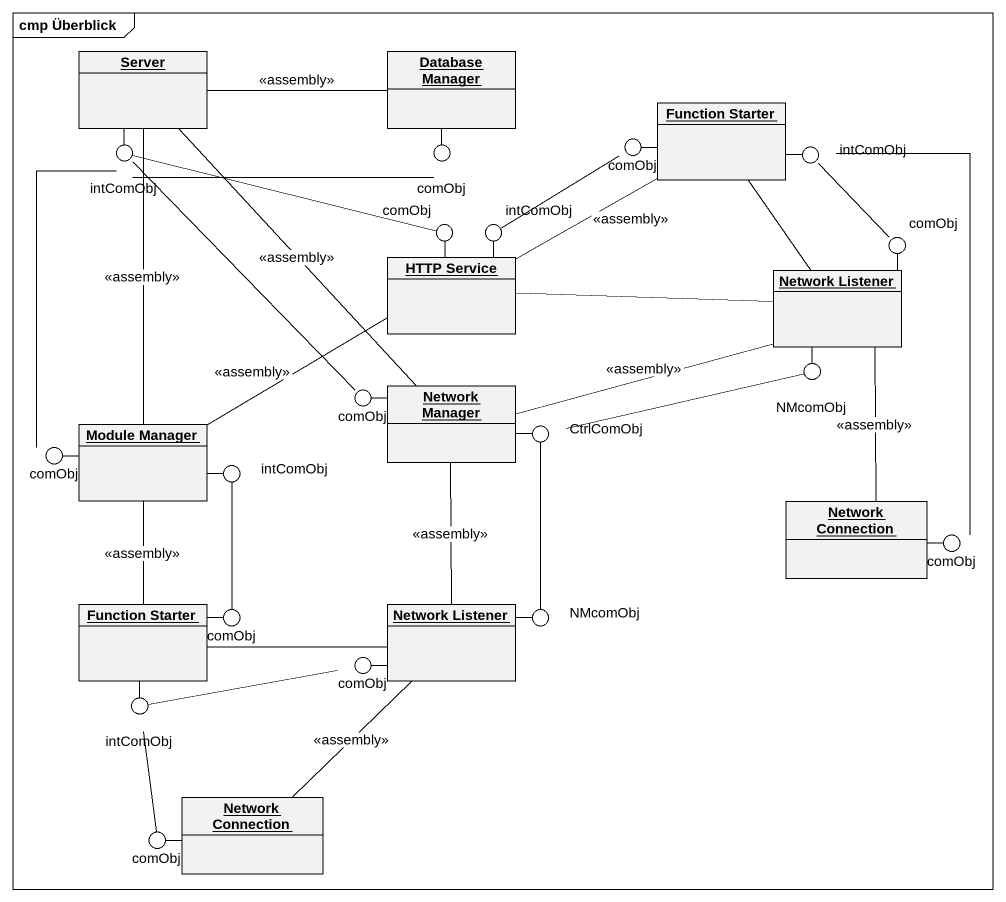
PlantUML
@startuml
mainframe cmp Überblick
allowmixing
hide circle
hide empty members
object Server
object "Database Manager" as Database_Manager
object "Function Starter" as Function_Starter
() intComObj
() comObj
() "comObj" as comObj_2
() "intComObj" as intComObj_2
() "comObj" as comObj_3
() "intComObj" as intComObj_3
() "comObj" as comObj_4
object "HTTP Service" as HTTP_Service
object "Network Listener" as Network_Listener
() "comObj" as comObj_5
object "Network Manager" as Network_Manager
() NMcomObj
() "comObj" as comObj_6
object "Module Manager" as Module_Manager
() CtrlComObj
() "intComObj" as intComObj_4
object "Network Connection" as Network_Connection
() "comObj" as comObj_7
object "Function Starter" as Function_Starter_2
() "comObj" as comObj_8
object "Network Listener" as Network_Listener_2
() "NMcomObj" as NMcomObj_2
() "intComObj" as intComObj_5
() "comObj" as comObj_9
object "Network Connection" as Network_Connection_2
() "comObj" as comObj_10
Server -- intComObj
Database_Manager -- comObj
Function_Starter -left- comObj_2
Function_Starter -right- intComObj_2
HTTP_Service -up- comObj_3
HTTP_Service -up- intComObj_3
Network_Listener -up- comObj_4
Network_Manager -left- comObj_5
Network_Listener -- NMcomObj
Module_Manager -left- comObj_6
Network_Manager -right- CtrlComObj
Module_Manager -right- intComObj_4
Network_Connection -right- comObj_7
Function_Starter_2 -right- comObj_8
Network_Listener_2 -right- NMcomObj_2
Function_Starter_2 -- intComObj_5
Network_Listener_2 -left- comObj_9
Network_Connection_2 -left- comObj_10
Server -right- Database_Manager : <<assembly>>
Server -- Network_Manager : <<assembly>>
Server -- Module_Manager : <<assembly>>
Function_Starter -- Network_Listener
intComObj -right- comObj
intComObj -right- comObj_3
intComObj -- comObj_5
intComObj -- comObj_6
intComObj_2 -- comObj_4
intComObj_2 -- comObj_7
intComObj_3 -up- comObj_2
HTTP_Service -right- Function_Starter : <<assembly>>
HTTP_Service -right- Network_Listener
Network_Listener -- Network_Connection : <<assembly>>
Network_Manager -right- Network_Listener : <<assembly>>
Network_Manager -- Network_Listener_2 : <<assembly>>
Module_Manager -right- HTTP_Service : <<assembly>>
Module_Manager -- Function_Starter_2 : <<assembly>>
CtrlComObj -right- NMcomObj
CtrlComObj -- NMcomObj_2
intComObj_4 -- comObj_8
Function_Starter_2 -right- Network_Listener_2
Network_Listener_2 -- Network_Connection_2 : <<assembly>>
intComObj_5 -right- comObj_9
intComObj_5 -- comObj_10
@enduml
